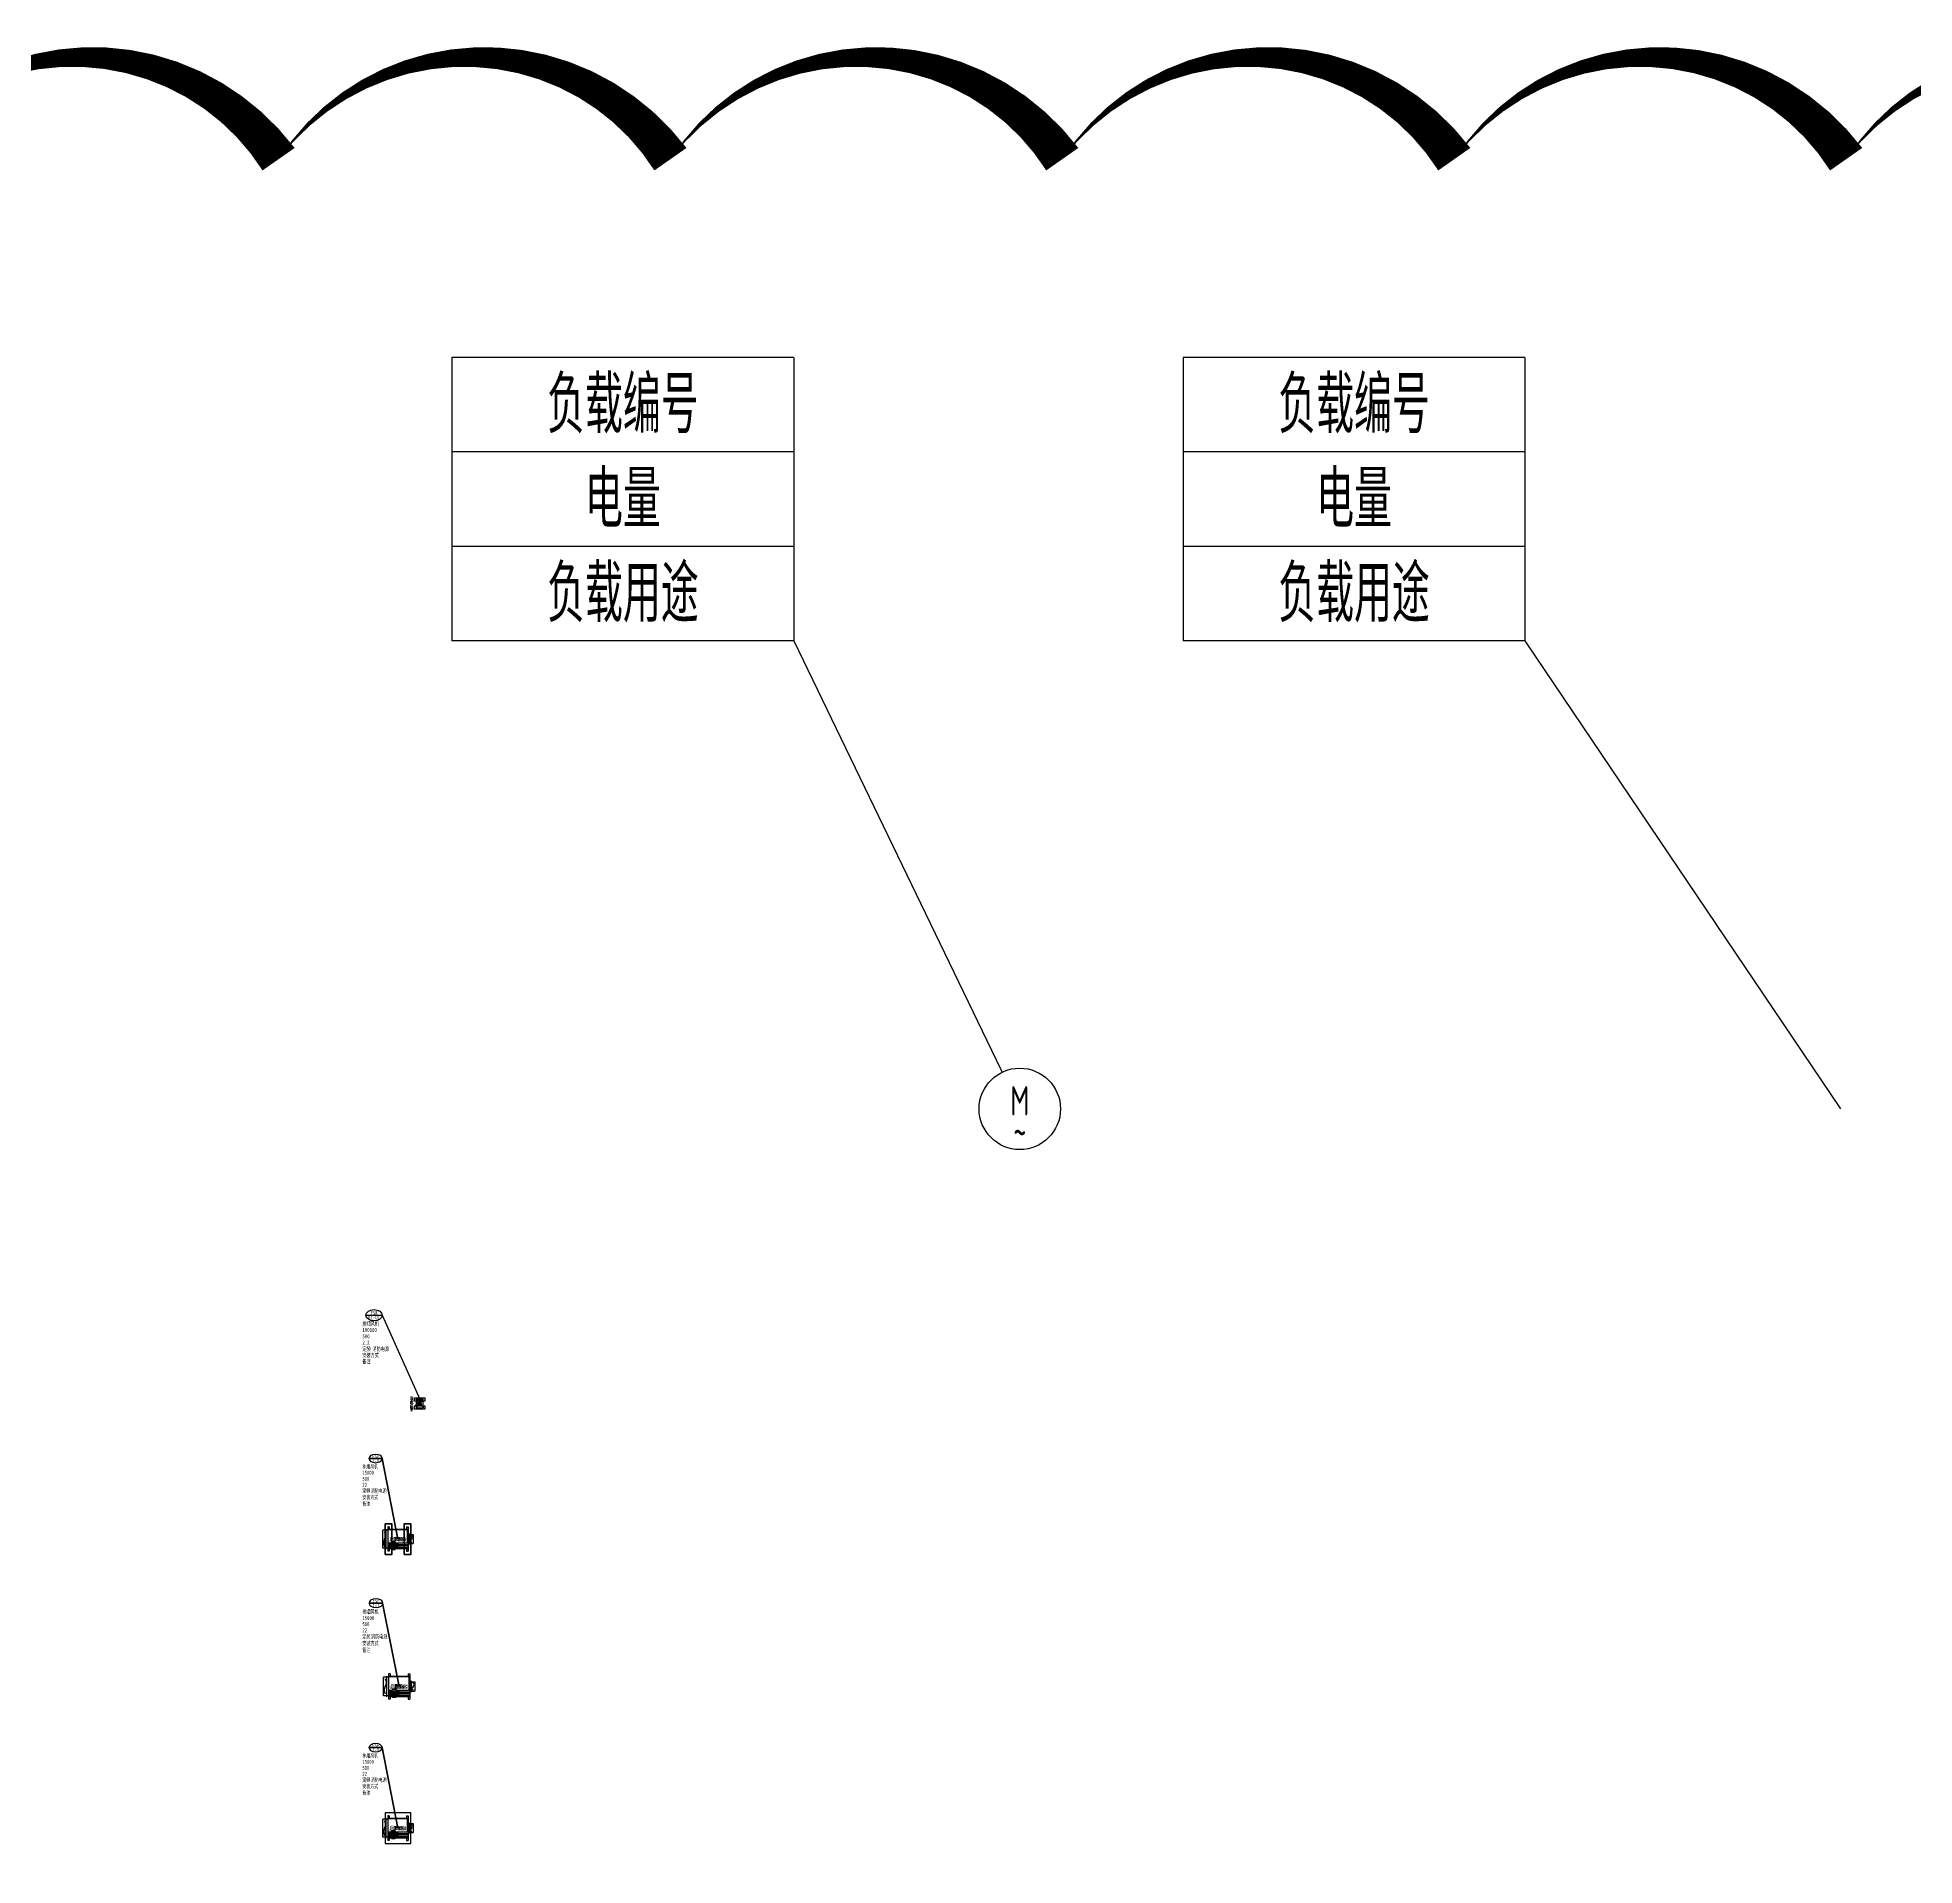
# Model space of a CAD drawing. Header units: millimetres. Extents: x -1040173 to 349982, y -145921 to 298175.
# Drawn here: x -564690 to -553161, y 286580 to 297805 of the extents above; entities that cross this region are included whole.
import ezdxf
from ezdxf.enums import TextEntityAlignment as Align

# ---------------------------------------------------------------- set-up
doc = ezdxf.new("R2010")
doc.units = ezdxf.units.MM
doc.header["$LTSCALE"] = 500
doc.header["$MEASUREMENT"] = 0
doc.layers.get('0').update_dxf_attribs({"color": 255, "linetype": 'CONTINUOUS'})
for name, color, linetype in [('E-POWR-EQPM', 3, 'CONTINUOUS'), ('E-UNIV-DIAG', 2, 'CONTINUOUS'), ('E-UNIV-EL', 140, 'CONTINUOUS'), ('E-UNIV-NOTE', 6, 'CONTINUOUS'), ('H-BASE', 7, 'CONTINUOUS'), ('H-DIMS-FANS', 7, 'CONTINUOUS')]:
    doc.layers.add(name, color=color, linetype=linetype)
doc.styles.add('TH-STYLE1', font='Stfangso_0.ttf', dxfattribs={"width": 0.7})
doc.styles.add('TH-STYLE3', font='tssdeng.shx', dxfattribs={"width": 0.7, "bigfont": 'tssdchn.shx'})

# ---------------------------------------------------------------- blocks, each defined once
blk = doc.blocks.new('轴流风机')
for p, q in [((4613, -50), (4613, 0)), ((4178, -436), (4161, -341)), ((4178, -86), (4178, -436)), ((4178, -436), (4194, -341)), ((4183, -50), (4183, 0)), ((4183, 0), (4613, 0)), ((4218, -50), (4183, -50)), ((4183, -470), (4183, -520)), ((4218, -470), (4183, -470)), ((4183, -520), (4613, -520)), ((4218, 0), (4218, -520)), ((4360, -75), (4248, -87)), ((4248, -118), (4248, -87)), ((4382, -132), (4248, -118)), ((4316, -229), (4316, -383)), ((4480, -229), (4316, -229)), ((4480, -383), (4316, -383)), ((4454, -204), (4342, -204)), ((4454, -409), (4342, -409)), ((4347, -364), (4347, -248)), ((4360, -75), (4360, -104)), ((4435, -104), (4360, -104)), ((4367, -204), (4367, -178)), ((4367, -178), (4429, -178)), ((4372, -352), (4372, -260)), ((4382, -178), (4382, -132)), ((4398, -345), (4398, -268)), ((4413, -132), (4548, -118)), ((4413, -178), (4413, -132)), ((4423, -352), (4423, -260)), ((4429, -204), (4429, -178)), ((4435, -75), (4548, -87)), ((4435, -75), (4435, -104)), ((4449, -364), (4449, -248)), ((4480, -229), (4480, -383)), ((4548, -118), (4548, -87)), ((4578, 0), (4578, -520)), ((4613, -50), (4578, -50)), ((4613, -471), (4578, -471)), ((4613, -471), (4613, -521))]:
    blk.add_line(p, q)
for centre, start, end in [((4342, -229), 90, 180), ((4342, -383), 180, 270), ((4454, -229), 0, 90), ((4454, -383), 270, 0)]:
    blk.add_arc(centre, 25.6, start, end)
at = {"layer": 'H-BASE'}
for points in [[(4083, 75), (4713, 74), (4713, -126), (4083, -125)], [(4083, -395), (4713, -396), (4713, -596), (4083, -595)]]:
    blk.add_lwpolyline(points, close=True, dxfattribs=at)
at = {"layer": 'H-DIMS-FANS'}
for p, q in [((1200, 4984), (2160, 4984)), ((2160, 4984), (4398, 0))]:
    blk.add_line(p, q, dxfattribs=at)
blk.add_ellipse((1680, 4984), major_axis=(-480, 0), ratio=0.7, dxfattribs=at)
at = {"style": 'TH-STYLE1', "width": 0.8}
for s, p in [('HTF-IV-12', (3901, -261)), ('HTF-IV-13', (3901, -261)), ('HTF-III-6.5', (3907, -286)), ('HTF-III-4', (3907, -292)), ('HTF-I-3.5', (3910, -283)), ('HTF-I-4.5', (3910, -283)), ('HTF-I-6.5', (3910, -283)), ('HTF-III-4.5', (3919, -269)), ('HTF-IV-15', (3920, -261)), ('HTF-I-5.5', (3920, -283)), ('HTF-III-15', (3922, -245)), ('HTF-III-16', (3927, -250)), ('HTF-III-14', (3927, -259)), ('HTF-III-5.5', (3926, -299)), ('HTF-IV-10', (3927, -252)), ('HTF-IV-11', (3927, -257)), ('HTF-IV-14', (3927, -265)), ('HTF-III-9', (3927, -293)), ('HTF-II-11', (3930, -287)), ('HTF-II-13', (3930, -287)), ('HTF-III-10', (3933, -241)), ('HTF-III-12', (3933, -254)), ('HTF-II-5.5', (3935, -287)), ('HTF-II-14', (3935, -287)), ('HTF-II-10', (3935, -287)), ('HTF-II-16', (3935, -287)), ('HTF-II-15', (3935, -287)), ('HTF-II-12', (3938, -287)), ('HTF-II-6.5', (3938, -287)), ('HTF-III-11', (3947, -263)), ('HTF-III-13', (3947, -263)), ('HTF-I-16', (3891, -283)), ('HTF-I-13', (3891, -283)), ('HTF-II-5', (3891, -283)), ('HTF-III-6', (3907, -312)), ('HTF-III-5', (3907, -312)), ('HTF-I-10', (3910, -283)), ('HTF-I-9', (3910, -283)), ('HTF-I-7', (3924, -283)), ('HTF-II-6', (3929, -283)), ('HTF-II-7', (3929, -283)), ('HTF-II-8', (3929, -283)), ('HTF-II-9', (3929, -283)), ('HTF-I-15', (3929, -283)), ('HTF-I-4', (3929, -283)), ('HTF-I-6', (3929, -283)), ('HTF-I-8', (3929, -283)), ('HTF-I-5', (3929, -283)), ('HTF-I-11', (3930, -283)), ('HTF-IV-6', (3930, -283)), ('HTF-IV-7', (3930, -283)), ('HTF-IV-8', (3930, -283)), ('HTF-IV-9', (3930, -283)), ('HTF-III-8', (3933, -306)), ('HTF-III-7', (3933, -306)), ('HTF-I-12', (3936, -283)), ('HTF-I-14', (3947, -306))]:
    blk.add_text(s, height=125, rotation=90, dxfattribs=at).set_placement(p, align=Align.MIDDLE_CENTER)
at = {"layer": 'H-DIMS-FANS', "style": 'TH-STYLE1', "width": 0.7}
for tag, p in [('风机功能', (987, 4361)), ('全压', (987, 3611)), ('风量', (987, 3986)), ('电量', (987, 3236)), ('备注', (987, 2111)), ('定频', (987, 2861)), ('安装方式', (987, 2486)), ('消防电源', (1587, 2861))]:
    blk.add_attdef(tag, p, '', height=250, dxfattribs=at)
for tag, p in [('楼层-编号', (1680, 4864)), ('设备符号', (1680, 5124))]:
    blk.add_attdef(tag, text='', height=250, dxfattribs=at).set_placement(p, align=Align.MIDDLE_CENTER)
blk = doc.blocks.new('离心风机(电机外置、直进直出、有基础)')
for p, q in [((1630, 280), (1530, 280)), ((1530, -280), (1530, 280)), ((1630, -310), (1630, 310)), ((1680, 280), (1630, 280)), ((1730, 380), (1680, 380)), ((1680, 380), (1680, -380)), ((2320, 290), (1680, 290)), ((1730, 380), (1730, 320)), ((2270, 380), (2320, 380)), ((2270, 380), (2270, 320)), ((2290, 320), (2290, -126)), ((2320, 380), (2320, -380)), ((2370, 140), (2320, 140)), ((2370, -170), (2370, 170)), ((2370, 140), (2470, 140)), ((2470, 140), (2470, -140)), ((1630, -280), (1530, -280)), ((1680, -280), (1630, -280)), ((1780, -126), (1680, -126)), ((1735, -176), (1680, -176)), ((1735, -211), (1680, -211)), ((1735, -261), (1680, -261)), ((1680, -290), (1781, -290)), ((1730, -380), (1680, -380)), ((1710, -176), (1710, -211)), ((1710, -261), (1710, -320)), ((1730, -320), (1730, -380)), ((1776, -163), (1735, -163)), ((1735, -163), (1735, -263)), ((1776, -263), (1735, -263)), ((1772, -163), (1772, -135)), ((1776, -163), (1776, -263)), ((1776, -167), (1780, -167)), ((1776, -259), (1780, -259)), ((1780, -261), (1776, -261)), ((1927, -140), (1780, -140)), ((1927, -286), (1780, -286)), ((1787, -140), (1787, -286)), ((1792, -140), (1792, -286)), ((1802, -140), (1802, -286)), ((1897, -86), (1810, -86)), ((1810, -91), (1810, -86)), ((1818, -140), (1818, -286)), ((1835, -140), (1835, -286)), ((1853, -140), (1853, -193)), ((1853, -236), (1853, -286)), ((1872, -140), (1872, -286)), ((1889, -140), (1889, -286)), ((1897, -91), (1897, -86)), ((1904, -140), (1904, -286)), ((1915, -140), (1915, -286)), ((1920, -140), (1920, -286)), ((1926, -290), (2320, -290)), ((2320, -126), (1927, -126)), ((2320, -176), (1927, -176)), ((2320, -211), (1927, -211)), ((2320, -261), (1927, -261)), ((1934, -167), (1934, -135)), ((1934, -253), (1934, -220)), ((2270, -320), (2270, -380)), ((2270, -380), (2320, -380)), ((2290, -176), (2290, -211)), ((2290, -261), (2290, -320)), ((2370, -140), (2320, -140)), ((2370, -140), (2470, -140))]:
    blk.add_line(p, q)
at = {"const_width": 6}
blk.add_lwpolyline([(1908, -320), (1710, -320, -0.414214), (1680, -290), (1680, 290, -0.414214), (1710, 320), (2290, 320, -0.414214), (2320, 290), (2320, -290, -0.414214), (2290, -320), (1908, -320)], format="xyb", dxfattribs=at)
for points in [[(1735, -167), (1705, -167), (1705, -135), (1780, -135), (1780, -167), (1776, -167)], [(1735, -253), (1705, -253), (1705, -220), (1735, -220)]]:
    blk.add_lwpolyline(points)
for points in [[(1897, -91), (1810, -91, 0.414214), (1780, -121), (1780, -286, 0.414214), (1790, -296), (1917, -296, 0.414214), (1927, -286), (1927, -121, 0.414214)], [(1913, -296), (1794, -296), (1794, -307, 0.414214), (1798, -311), (1909, -311, 0.414214), (1913, -307)], [(1908, -311), (1799, -311), (1799, -322, 0.414214), (1803, -326), (1904, -326, 0.414214), (1908, -322)]]:
    blk.add_lwpolyline(points, format="xyb", close=True)
for points in [[(1859, -193), (1847, -193), (1847, -236), (1859, -236)], [(2002, -135), (1927, -135), (1927, -167), (2002, -167)], [(2002, -220), (1927, -220), (1927, -253), (2002, -253)]]:
    blk.add_lwpolyline(points, close=True)
for centre in [(1724, -151), (1724, -236), (1753, -151), (1953, -151), (1953, -236), (1982, -151), (1982, -236)]:
    blk.add_circle(centre, 4.87)
for centre, radius, start, end in [((1753, -113), 206, 146.74308, 213.25692), ((1409, 113), 206, 326.74308, 33.25692), ((2371, 60), 78.6, 309.07186, 50.92814), ((2470, -62), 78.6, 129.07186, 230.92814)]:
    blk.add_arc(centre, radius, start, end)
at = {"layer": 'H-BASE', "linetype": 'ByBlock', "lineweight": 100}
for points in [[(1605, -480), (1805, -480), (1805, 480), (1605, 480)], [(2195, -480), (2395, -480), (2395, 480), (2195, 480)]]:
    blk.add_lwpolyline(points, close=True, dxfattribs=at)
at = {"layer": 'H-DIMS-FANS', "linetype": 'ByBlock', "lineweight": 100}
blk.add_line((1103, 2509), (1503, 2509), dxfattribs=at)
blk.add_lwpolyline([(1503, 2509), (2000, 0)], dxfattribs=at)
at = {"layer": 'H-DIMS-FANS'}
blk.add_ellipse((1303, 2509), major_axis=(-200, 0), ratio=0.7, dxfattribs=at)
at = {"linetype": 'ByBlock', "lineweight": 100, "style": 'TH-STYLE1', "width": 0.55}
for s in ['后倾 3.15#', '后倾 3.55#', '后倾 2.5#', '后倾 2.8#', '11.2#', '12.5#', '4.5#', '5.6#', '6.3#', '7.1#', '10#', '16#', '14#', '5#', '4#', '8#', '9#']:
    blk.add_text(s, height=125, dxfattribs=at).set_placement((2000, 0), align=Align.MIDDLE)
at = {"style": 'TH-STYLE1', "width": 0.55}
for s in ['30#', '40#', '36#', '33#', '20#', '28#', '25#', '22#', '10#', '15#', '18#', '12#', '9#']:
    blk.add_text(s, height=125, dxfattribs=at).set_placement((2000, 0), align=Align.MIDDLE)
at = {"layer": 'H-DIMS-FANS', "style": 'TH-STYLE1', "width": 0.7}
for tag, p in [('楼层-编号', (1303, 2439)), ('设备符号', (1303, 2579))]:
    blk.add_attdef(tag, text='', height=125, dxfattribs=at).set_placement(p, align=Align.MIDDLE_CENTER)
for tag, p in [('全压', (891, 1817)), ('风机功能', (891, 2192)), ('风量', (891, 2005)), ('电量', (891, 1630)), ('备注', (891, 1038)), ('定频', (891, 1442)), ('安装方式', (891, 1240)), ('消防电源', (1154, 1442))]:
    blk.add_attdef(tag, p, '', height=125, dxfattribs=at)
blk = doc.blocks.new('离心风机(电机外置、直进直出、无基础)')
for p, q in [((1630, 280), (1530, 280)), ((1530, -280), (1530, 280)), ((1630, -310), (1630, 310)), ((1680, 280), (1630, 280)), ((1730, 380), (1680, 380)), ((1680, 380), (1680, -380)), ((2320, 290), (1680, 290)), ((1730, 380), (1730, 320)), ((2270, 380), (2320, 380)), ((2270, 380), (2270, 320)), ((2290, 320), (2290, -126)), ((2320, 380), (2320, -380)), ((2370, 140), (2320, 140)), ((2370, -170), (2370, 170)), ((2370, 140), (2470, 140)), ((2470, 140), (2470, -140)), ((1630, -280), (1530, -280)), ((1680, -280), (1630, -280)), ((1780, -126), (1680, -126)), ((1735, -176), (1680, -176)), ((1735, -211), (1680, -211)), ((1735, -261), (1680, -261)), ((1680, -290), (1781, -290)), ((1730, -380), (1680, -380)), ((1710, -176), (1710, -211)), ((1710, -261), (1710, -320)), ((1730, -320), (1730, -380)), ((1776, -163), (1735, -163)), ((1735, -163), (1735, -263)), ((1776, -263), (1735, -263)), ((1772, -163), (1772, -135)), ((1776, -163), (1776, -263)), ((1776, -167), (1780, -167)), ((1776, -259), (1780, -259)), ((1780, -261), (1776, -261)), ((1927, -140), (1780, -140)), ((1927, -286), (1780, -286)), ((1787, -140), (1787, -286)), ((1792, -140), (1792, -286)), ((1802, -140), (1802, -286)), ((1897, -86), (1810, -86)), ((1810, -91), (1810, -86)), ((1818, -140), (1818, -286)), ((1835, -140), (1835, -286)), ((1853, -140), (1853, -193)), ((1853, -236), (1853, -286)), ((1872, -140), (1872, -286)), ((1889, -140), (1889, -286)), ((1897, -91), (1897, -86)), ((1904, -140), (1904, -286)), ((1915, -140), (1915, -286)), ((1920, -140), (1920, -286)), ((1926, -290), (2320, -290)), ((2320, -126), (1927, -126)), ((2320, -176), (1927, -176)), ((2320, -211), (1927, -211)), ((2320, -261), (1927, -261)), ((1934, -167), (1934, -135)), ((1934, -253), (1934, -220)), ((2270, -320), (2270, -380)), ((2270, -380), (2320, -380)), ((2290, -176), (2290, -211)), ((2290, -261), (2290, -320)), ((2370, -140), (2320, -140)), ((2370, -140), (2470, -140))]:
    blk.add_line(p, q)
at = {"const_width": 6}
blk.add_lwpolyline([(1908, -320), (1710, -320, -0.414214), (1680, -290), (1680, 290, -0.414214), (1710, 320), (2290, 320, -0.414214), (2320, 290), (2320, -290, -0.414214), (2290, -320), (1908, -320)], format="xyb", dxfattribs=at)
for points in [[(1735, -167), (1705, -167), (1705, -135), (1780, -135), (1780, -167), (1776, -167)], [(1735, -253), (1705, -253), (1705, -220), (1735, -220)]]:
    blk.add_lwpolyline(points)
for points in [[(1897, -91), (1810, -91, 0.414214), (1780, -121), (1780, -286, 0.414214), (1790, -296), (1917, -296, 0.414214), (1927, -286), (1927, -121, 0.414214)], [(1913, -296), (1794, -296), (1794, -307, 0.414214), (1798, -311), (1909, -311, 0.414214), (1913, -307)], [(1908, -311), (1799, -311), (1799, -322, 0.414214), (1803, -326), (1904, -326, 0.414214), (1908, -322)]]:
    blk.add_lwpolyline(points, format="xyb", close=True)
for points in [[(1859, -193), (1847, -193), (1847, -236), (1859, -236)], [(2002, -135), (1927, -135), (1927, -167), (2002, -167)], [(2002, -220), (1927, -220), (1927, -253), (2002, -253)]]:
    blk.add_lwpolyline(points, close=True)
for centre in [(1724, -151), (1724, -236), (1753, -151), (1953, -151), (1953, -236), (1982, -151), (1982, -236)]:
    blk.add_circle(centre, 4.87)
for centre, radius, start, end in [((1753, -113), 206, 146.7431, 213.2569), ((1409, 113), 206, 326.7431, 33.2569), ((2371, 60), 78.6, 309.0719, 50.9281), ((2470, -62), 78.6, 129.0719, 230.9281)]:
    blk.add_arc(centre, radius, start, end)
at = {"layer": 'H-DIMS-FANS', "linetype": 'ByBlock', "lineweight": 100}
blk.add_line((1103, 2509), (1503, 2509), dxfattribs=at)
blk.add_lwpolyline([(1503, 2509), (2000, 0)], dxfattribs=at)
at = {"layer": 'H-DIMS-FANS'}
blk.add_ellipse((1303, 2509), major_axis=(-200, 0), ratio=0.7, dxfattribs=at)
at = {"linetype": 'ByBlock', "lineweight": 100, "style": 'TH-STYLE1', "width": 0.55}
for s in ['后倾 3.15#', '后倾 3.55#', '后倾 2.5#', '后倾 2.8#', '11.2#', '12.5#', '4.5#', '5.6#', '6.3#', '7.1#', '10#', '16#', '14#', '5#', '4#', '8#', '9#']:
    blk.add_text(s, height=125, dxfattribs=at).set_placement((2000, 0), align=Align.MIDDLE)
at = {"style": 'TH-STYLE1', "width": 0.55}
for s in ['30#', '40#', '36#', '33#', '20#', '28#', '25#', '22#', '10#', '15#', '18#', '12#', '9#']:
    blk.add_text(s, height=125, dxfattribs=at).set_placement((2000, 0), align=Align.MIDDLE)
at = {"layer": 'H-DIMS-FANS', "style": 'TH-STYLE1', "width": 0.7}
for tag, p in [('风机功能', (891, 2192)), ('全压', (891, 1817)), ('风量', (891, 2005)), ('电量', (891, 1630)), ('备注', (891, 1038)), ('定频', (891, 1442)), ('安装方式', (891, 1240)), ('消防电源', (1154, 1442))]:
    blk.add_attdef(tag, p, '', height=125, dxfattribs=at)
for tag, p in [('楼层-编号', (1303, 2439)), ('设备符号', (1303, 2579))]:
    blk.add_attdef(tag, text='', height=125, dxfattribs=at).set_placement(p, align=Align.MIDDLE_CENTER)
blk = doc.blocks.new('离心风机(电机外置、直进直出、有基础2)')
for p, q in [((1630, 280), (1530, 280)), ((1530, -280), (1530, 280)), ((1630, -310), (1630, 310)), ((1680, 280), (1630, 280)), ((1730, 380), (1680, 380)), ((1680, 380), (1680, -380)), ((2320, 290), (1680, 290)), ((1730, 380), (1730, 320)), ((2270, 380), (2320, 380)), ((2270, 380), (2270, 320)), ((2290, 320), (2290, -126)), ((2320, 380), (2320, -380)), ((2370, 140), (2320, 140)), ((2370, -170), (2370, 170)), ((2370, 140), (2470, 140)), ((2470, 140), (2470, -140)), ((1630, -280), (1530, -280)), ((1680, -280), (1630, -280)), ((1780, -126), (1680, -126)), ((1735, -176), (1680, -176)), ((1735, -211), (1680, -211)), ((1735, -261), (1680, -261)), ((1680, -290), (1781, -290)), ((1730, -380), (1680, -380)), ((1710, -176), (1710, -211)), ((1710, -261), (1710, -320)), ((1730, -320), (1730, -380)), ((1776, -163), (1735, -163)), ((1735, -163), (1735, -263)), ((1776, -263), (1735, -263)), ((1772, -163), (1772, -135)), ((1776, -163), (1776, -263)), ((1776, -167), (1780, -167)), ((1776, -259), (1780, -259)), ((1780, -261), (1776, -261)), ((1927, -140), (1780, -140)), ((1927, -286), (1780, -286)), ((1787, -140), (1787, -286)), ((1792, -140), (1792, -286)), ((1802, -140), (1802, -286)), ((1897, -86), (1810, -86)), ((1810, -91), (1810, -86)), ((1818, -140), (1818, -286)), ((1835, -140), (1835, -286)), ((1853, -140), (1853, -193)), ((1853, -236), (1853, -286)), ((1872, -140), (1872, -286)), ((1889, -140), (1889, -286)), ((1897, -91), (1897, -86)), ((1904, -140), (1904, -286)), ((1915, -140), (1915, -286)), ((1920, -140), (1920, -286)), ((1926, -290), (2320, -290)), ((2320, -126), (1927, -126)), ((2320, -176), (1927, -176)), ((2320, -211), (1927, -211)), ((2320, -261), (1927, -261)), ((1934, -167), (1934, -135)), ((1934, -253), (1934, -220)), ((2270, -320), (2270, -380)), ((2270, -380), (2320, -380)), ((2290, -176), (2290, -211)), ((2290, -261), (2290, -320)), ((2370, -140), (2320, -140)), ((2370, -140), (2470, -140))]:
    blk.add_line(p, q)
at = {"const_width": 6}
blk.add_lwpolyline([(1908, -320), (1710, -320, -0.414214), (1680, -290), (1680, 290, -0.414214), (1710, 320), (2290, 320, -0.414214), (2320, 290), (2320, -290, -0.414214), (2290, -320), (1908, -320)], format="xyb", dxfattribs=at)
for points in [[(1735, -167), (1705, -167), (1705, -135), (1780, -135), (1780, -167), (1776, -167)], [(1735, -253), (1705, -253), (1705, -220), (1735, -220)]]:
    blk.add_lwpolyline(points)
for points in [[(1897, -91), (1810, -91, 0.414214), (1780, -121), (1780, -286, 0.414214), (1790, -296), (1917, -296, 0.414214), (1927, -286), (1927, -121, 0.414214)], [(1913, -296), (1794, -296), (1794, -307, 0.414214), (1798, -311), (1909, -311, 0.414214), (1913, -307)], [(1908, -311), (1799, -311), (1799, -322, 0.414214), (1803, -326), (1904, -326, 0.414214), (1908, -322)]]:
    blk.add_lwpolyline(points, format="xyb", close=True)
for points in [[(1859, -193), (1847, -193), (1847, -236), (1859, -236)], [(2002, -135), (1927, -135), (1927, -167), (2002, -167)], [(2002, -220), (1927, -220), (1927, -253), (2002, -253)]]:
    blk.add_lwpolyline(points, close=True)
for centre in [(1724, -151), (1724, -236), (1753, -151), (1953, -151), (1953, -236), (1982, -151), (1982, -236)]:
    blk.add_circle(centre, 4.87)
for centre, radius, start, end in [((1753, -113), 206, 146.74308, 213.25692), ((1409, 113), 206, 326.74308, 33.25692), ((2371, 60), 78.6, 309.07186, 50.92814), ((2470, -62), 78.6, 129.07186, 230.92814)]:
    blk.add_arc(centre, radius, start, end)
at = {"layer": 'H-BASE'}
blk.add_lwpolyline([(2395, -480), (2395, 480), (1605, 480), (1605, -480)], close=True, dxfattribs=at)
at = {"layer": 'H-DIMS-FANS', "linetype": 'ByBlock', "lineweight": 100}
blk.add_line((1103, 2509), (1503, 2509), dxfattribs=at)
blk.add_lwpolyline([(1503, 2509), (2000, 0)], dxfattribs=at)
at = {"layer": 'H-DIMS-FANS'}
blk.add_ellipse((1303, 2509), major_axis=(-200, 0), ratio=0.7, dxfattribs=at)
at = {"linetype": 'ByBlock', "lineweight": 100, "style": 'TH-STYLE1', "width": 0.55}
for s in ['后倾 3.15#', '后倾 3.55#', '后倾 2.5#', '后倾 2.8#', '11.2#', '12.5#', '4.5#', '5.6#', '6.3#', '7.1#', '10#', '16#', '14#', '5#', '4#', '8#', '9#']:
    blk.add_text(s, height=125, dxfattribs=at).set_placement((2000, 0), align=Align.MIDDLE)
at = {"style": 'TH-STYLE1', "width": 0.55}
for s in ['30#', '40#', '36#', '33#', '20#', '28#', '25#', '22#', '10#', '15#', '18#', '12#', '9#']:
    blk.add_text(s, height=125, dxfattribs=at).set_placement((2000, 0), align=Align.MIDDLE)
at = {"layer": 'H-DIMS-FANS', "style": 'TH-STYLE1', "width": 0.7}
for tag, p in [('楼层-编号', (1303, 2439)), ('设备符号', (1303, 2579))]:
    blk.add_attdef(tag, text='', height=125, dxfattribs=at).set_placement(p, align=Align.MIDDLE_CENTER)
for tag, p in [('全压', (891, 1817)), ('风机功能', (891, 2192)), ('风量', (891, 2005)), ('电量', (891, 1630)), ('备注', (891, 1038)), ('定频', (891, 1442)), ('安装方式', (891, 1240)), ('消防电源', (1154, 1442))]:
    blk.add_attdef(tag, p, '', height=125, dxfattribs=at)
blk = doc.blocks.new('E-BDB052')
blk.add_circle((0, 0), 2.5)
at = {"layer": 'E-UNIV-EL', "style": 'TH-STYLE3', "width": 0.7}
for s, p in [('M', (0, 0.5)), ('~', (0, -1.5))]:
    blk.add_text(s, height=1.8, dxfattribs=at).set_placement(p, align=Align.MIDDLE)
blk = doc.blocks.new('*U635')
at = {"layer": 'E-UNIV-DIAG', "color": 1}
for p, q in [((-13.89, 46.14), (-34.89, 46.14)), ((-34.89, 46.14), (-34.89, 28.74)), ((-13.89, 46.14), (-13.89, 28.74)), ((-13.89, 40.34), (-34.89, 40.34)), ((-13.89, 34.54), (-34.89, 34.54)), ((-13.89, 28.74), (-34.89, 28.74)), ((-13.89, 28.74), (0, 0))]:
    blk.add_line(p, q, dxfattribs=at)
at = {"layer": 'E-UNIV-NOTE', "style": 'TH-STYLE3', "width": 0.7}
for tag, p in [('负载编号', (-24.39, 43.24)), ('负载电量', (-24.39, 37.44)), ('负载用途', (-24.39, 31.64))]:
    blk.add_attdef(tag, text='', height=3.5, dxfattribs=at).set_placement(p, align=Align.MIDDLE_CENTER)
blk.add_wipeout([(2.5, 0), (2.48, 0.31), (2.42, 0.62), (2.32, 0.92), (2.19, 1.2), (2.02, 1.47), (1.82, 1.71), (1.59, 1.93), (1.34, 2.11), (1.06, 2.26), (0.77, 2.38), (0.47, 2.46), (0.16, 2.5), (-0.16, 2.5), (-0.47, 2.46), (-0.77, 2.38), (-1.06, 2.26), (-1.34, 2.11), (-1.59, 1.93), (-1.82, 1.71), (-2.02, 1.47), (-2.19, 1.2), (-2.32, 0.92), (-2.42, 0.62), (-2.48, 0.31), (-2.5, 0), (-2.48, -0.31), (-2.42, -0.62), (-2.32, -0.92), (-2.19, -1.2), (-2.02, -1.47), (-1.82, -1.71), (-1.59, -1.93), (-1.34, -2.11), (-1.06, -2.26), (-0.77, -2.38), (-0.47, -2.46), (-0.16, -2.5), (0.16, -2.5), (0.47, -2.46), (0.77, -2.38), (1.06, -2.26), (1.34, -2.11), (1.59, -1.93), (1.82, -1.71), (2.02, -1.47), (2.19, -1.2), (2.32, -0.92), (2.42, -0.62), (2.48, -0.31)]).dxf.layer = 'E-POWR-EQPM'
at = {"layer": 'E-POWR-EQPM'}
blk.add_blockref('E-BDB052', (0, 0), dxfattribs=at)
blk = doc.blocks.new('*U633')
at = {"layer": 'E-UNIV-DIAG'}
for p, q in [((-19.38, 46.14), (-40.38, 46.14)), ((-40.38, 46.14), (-40.38, 28.74)), ((-19.38, 46.14), (-19.38, 28.74)), ((-19.38, 40.34), (-40.38, 40.34)), ((-19.38, 34.54), (-40.38, 34.54)), ((-19.38, 28.74), (-40.38, 28.74)), ((-19.38, 28.74), (0, 0))]:
    blk.add_line(p, q, dxfattribs=at)
at = {"layer": 'E-UNIV-NOTE', "style": 'TH-STYLE3', "width": 0.7}
for tag, p in [('负载编号', (-29.88, 43.24)), ('负载电量', (-29.88, 37.44)), ('负载用途', (-29.88, 31.64))]:
    blk.add_attdef(tag, text='', height=3.5, dxfattribs=at).set_placement(p, align=Align.MIDDLE_CENTER)

msp = doc.modelspace()

# ---------------------------------------------------------------- linework, layer by layer
msp.add_lwpolyline([(-575246, 274524, 0, 241, -0.520567), (-575246, 276932, 0, 241, -0.520567), (-575246, 279339, 0, 241, -0.520567), (-575246, 281746, 0, 241, -0.520567), (-575246, 284154, 0, 241, -0.520567), (-575246, 286561, 0, 241, -0.520567), (-575246, 288968, 0, 241, -0.520567), (-575246, 291376, 0, 241, -0.520567), (-575246, 293783, 0, 241, -0.520567), (-575246, 297058, 0, 241, -0.520567), (-572839, 297058, 0, 241, -0.520567), (-570431, 297058, 0, 241, -0.520567), (-568024, 297058, 0, 241, -0.520567), (-565617, 297058, 0, 241, -0.520567), (-563209, 297058, 0, 241, -0.520567), (-560802, 297058, 0, 241, -0.520567), (-558395, 297058, 0, 241, -0.520567), (-555987, 297058, 0, 241, -0.520567), (-553580, 297058, 0, 241, -0.520567), (-551173, 297058, 0, 241, -0.520567)], format="xyseb")

# ---------------------------------------------------------------- block references
for name, p, xscale, yscale, zscale, values in [('轴流风机', (-562796, 289444), 0.1031799829247649, 0.1031799829247649, 0.1031799829247649, {'设备符号': 'ESF', '楼层-编号': '01-01', '风机功能': '排烟风机', '风量': '100000', '全压': '500', '电量': '2.2', '定频': '定频', '消防电源': '消防电源', '安装方式': '安装方式', '备注': '备注'}), ('离心风机(电机外置、直进直出、有基础)', (-562870, 288584), 0.197230845254238, 0.197230845254238, 0.197230845254238, {'设备符号': 'ESF', '楼层-编号': '1-1', '风机功能': '排烟风机', '风量': '15000', '全压': '500', '电量': '22', '定频': '定频', '消防电源': '消防电源', '安装方式': '安装方式', '备注': '备注'}), ('离心风机(电机外置、直进直出、无基础)', (-562876, 287679), 0.2037421808515302, 0.2037421808515302, 0.2037421808515302, {'设备符号': 'ESF', '楼层-编号': '1-1', '风机功能': '排烟风机', '风量': '15000', '全压': '500', '电量': '22', '定频': '定频', '消防电源': '消防电源', '安装方式': '安装方式', '备注': '备注'}), ('离心风机(电机外置、直进直出、有基础2)', (-562870, 286809), 0.197230845254238, 0.197230845254238, 0.197230845254238, {'设备符号': 'ESF', '楼层-编号': '1-1', '风机功能': '排烟风机', '风量': '15000', '全压': '500', '电量': '22', '定频': '定频', '消防电源': '消防电源', '安装方式': '安装方式', '备注': '备注'})]:
    msp.add_blockref(name, p, dxfattribs=dict(xscale=xscale, yscale=yscale, zscale=zscale)).add_auto_attribs(values)
at = {"layer": 'E-POWR-EQPM'}
ref = msp.add_blockref('*U633', (-553615, 291226), dxfattribs=dict(at, xscale=100, yscale=100, zscale=100))
ref.add_attrib('负载编号', '负载编号', dxfattribs={"layer": 'E-UNIV-NOTE', "height": 350, "style": 'TH-STYLE3', "width": 0.7}).set_placement((-556603, 295550), align=Align.MIDDLE_CENTER)
ref.add_attrib('电量', '电量', dxfattribs={"layer": 'E-UNIV-NOTE', "height": 350, "style": 'TH-STYLE3', "width": 0.7}).set_placement((-556603, 294970), align=Align.MIDDLE_CENTER)
ref.add_attrib('负载用途', '负载用途', dxfattribs={"layer": 'E-UNIV-NOTE', "height": 350, "style": 'TH-STYLE3', "width": 0.7}).set_placement((-556603, 294390), align=Align.MIDDLE_CENTER)

# ---------------------------------------------------------------- next in the draw order: block references
ref = msp.add_blockref('*U635', (-558656, 291226), dxfattribs=dict(at, xscale=100, yscale=100, zscale=100))
ref.add_attrib('负载编号', '负载编号', dxfattribs={"layer": 'E-UNIV-NOTE', "height": 350, "style": 'TH-STYLE3', "width": 0.7}).set_placement((-561094, 295550), align=Align.MIDDLE_CENTER)
ref.add_attrib('电量', '电量', dxfattribs={"layer": 'E-UNIV-NOTE', "height": 350, "style": 'TH-STYLE3', "width": 0.7}).set_placement((-561094, 294970), align=Align.MIDDLE_CENTER)
ref.add_attrib('负载用途', '负载用途', dxfattribs={"layer": 'E-UNIV-NOTE', "height": 350, "style": 'TH-STYLE3', "width": 0.7}).set_placement((-561094, 294390), align=Align.MIDDLE_CENTER)

doc.saveas('drawing.dxf')
